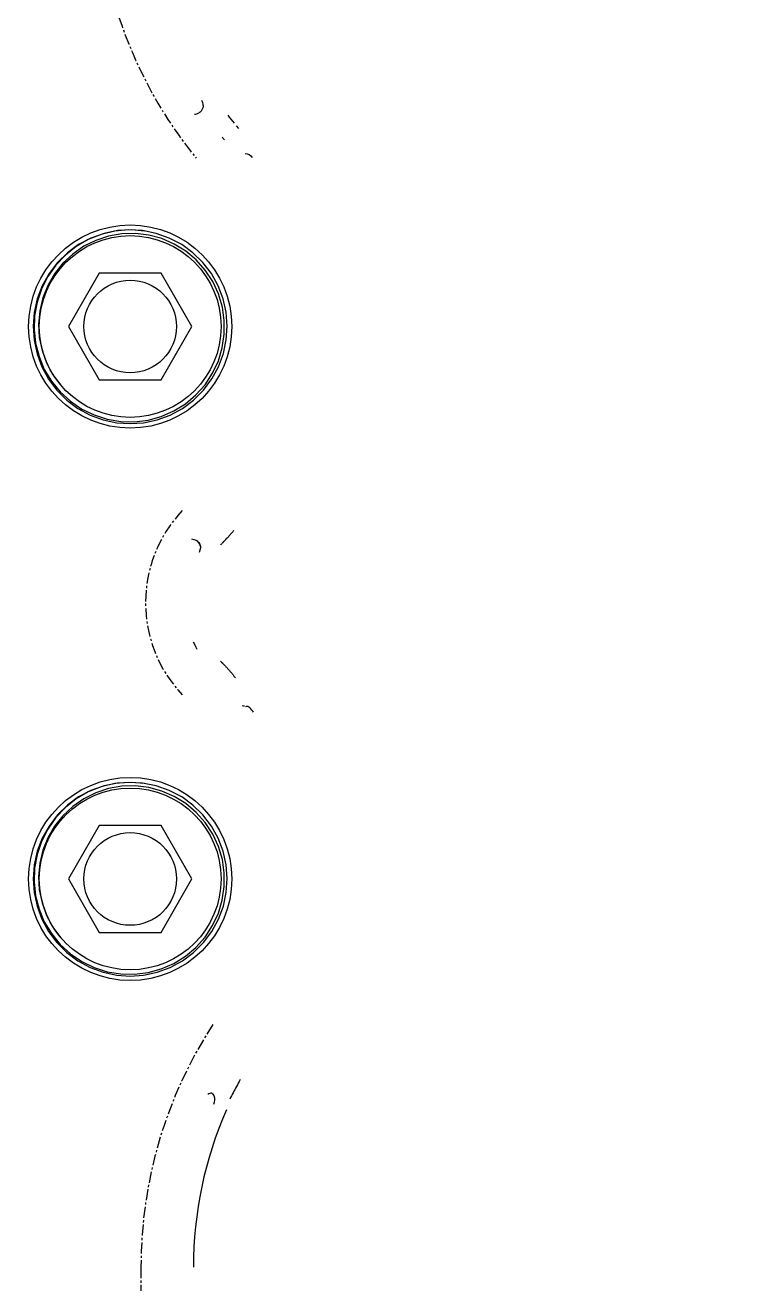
# Model space of a CAD drawing. Header units: metres. Extents: x 27859 to 32645, y 1492 to 8791.
# Drawn here: x 29927.5 to 30009.4, y 4853.1 to 4994.3 of the extents above; entities that cross this region are included whole.
import ezdxf

# ---------------------------------------------------------------- set-up
doc = ezdxf.new("R2010")
doc.units = ezdxf.units.M
doc.linetypes.add('CENTER', pattern=[2, 1.25, -0.25, 0.25, -0.25])
doc.layers.add('E-EQPT', color=190, linetype='Continuous')
doc.layers.add('E-HAT', color=253, linetype='CENTER', lineweight=15)

# ---------------------------------------------------------------- blocks, each defined once
blk = doc.blocks.new('EDG')
at = {"color": 0, "linetype": 'CENTER'}
blk.add_line((929.79, 2652.39, 1), (929.79, 2675.02, 1), dxfattribs=at)
at = {"color": 0, "linetype": 'Continuous'}
for p, q in [((927.98, 2619.3, 1), (926.51, 2618.76, 1)), ((928.98, 2619.32, 1), (927.5, 2618.92, 1)), ((929.51, 2619.62, 1), (927.98, 2619.3, 1)), ((930.51, 2619.51, 1), (928.98, 2619.32, 1)), ((930.99, 2619.72, 1), (929.51, 2619.62, 1)), ((932.05, 2619.48, 1), (930.51, 2619.51, 1)), ((932.48, 2619.62, 1), (930.99, 2619.72, 1)), ((933.58, 2619.23, 1), (932.05, 2619.48, 1)), ((934.01, 2619.3, 1), (932.48, 2619.62, 1)), ((935.05, 2618.75, 1), (933.58, 2619.23, 1)), ((935.48, 2618.76, 1), (934.01, 2619.3, 1)), ((925.13, 2618.01, 1), (923.87, 2617.08, 1)), ((926.09, 2618.3, 1), (924.78, 2617.49, 1)), ((926.51, 2618.76, 1), (925.13, 2618.01, 1)), ((927.5, 2618.92, 1), (926.09, 2618.3, 1)), ((936.43, 2618.08, 1), (935.05, 2618.75, 1)), ((936.85, 2618.01, 1), (935.48, 2618.76, 1)), ((937.71, 2617.21, 1), (936.43, 2618.08, 1)), ((938.11, 2617.08, 1), (936.85, 2618.01, 1)), ((923.61, 2616.5, 1), (922.59, 2615.35, 1)), ((923.87, 2617.08, 1), (922.76, 2615.96, 1)), ((924.78, 2617.49, 1), (923.61, 2616.5, 1)), ((938.85, 2616.16, 1), (937.71, 2617.21, 1)), ((939.22, 2615.97, 1), (938.11, 2617.08, 1)), ((939.83, 2614.96, 1), (938.85, 2616.16, 1)), ((922.59, 2615.35, 1), (921.74, 2614.06, 1)), ((922.76, 2615.96, 1), (921.82, 2614.71, 1)), ((927.53, 2614.82, 1), (924.06, 2608.82, 1)), ((934.46, 2614.82, 1), (927.53, 2614.82, 1)), ((937.92, 2608.82, 1), (934.46, 2614.82, 1)), ((938.78, 2615.42, 1), (938.6, 2615.6, 1)), ((939.67, 2614.23, 1), (938.78, 2615.42, 1)), ((940.16, 2614.72, 1), (939.22, 2615.97, 1)), ((940.63, 2613.63, 1), (939.83, 2614.96, 1)), ((940.9, 2613.34, 1), (940.16, 2614.72, 1)), ((921.07, 2613.33, 1), (920.53, 2611.86, 1)), ((921.82, 2614.71, 1), (921.07, 2613.33, 1)), ((921.74, 2614.06, 1), (921.1, 2612.67, 1)), ((940.38, 2612.91, 1), (939.67, 2614.23, 1)), ((941.22, 2612.2, 1), (940.63, 2613.63, 1)), ((941.45, 2611.88, 1), (940.9, 2613.34, 1)), ((921.1, 2612.67, 1), (920.66, 2611.2, 1)), ((940.89, 2611.51, 1), (940.38, 2612.91, 1)), ((941.61, 2610.7, 1), (941.22, 2612.2, 1)), ((920.53, 2611.86, 1), (920.21, 2610.33, 1)), ((920.66, 2611.2, 1), (920.43, 2609.68, 1)), ((941.2, 2610.04, 1), (940.89, 2611.51, 1)), ((941.78, 2610.35, 1), (941.45, 2611.88, 1)), ((941.77, 2609.16, 1), (941.61, 2610.7, 1)), ((920.21, 2610.33, 1), (920.11, 2608.77, 1)), ((920.43, 2609.68, 1), (920.43, 2608.15, 1)), ((941.28, 2608.55, 1), (941.2, 2610.04, 1)), ((941.72, 2607.61, 1), (941.77, 2609.16, 1)), ((941.88, 2608.79, 1), (941.78, 2610.35, 1)), ((920.11, 2608.77, 1), (920.23, 2607.22, 1)), ((920.43, 2608.15, 1), (920.65, 2606.63, 1)), ((924.06, 2608.82, 1), (927.53, 2602.82, 1)), ((934.46, 2602.82, 1), (937.92, 2608.82, 1)), ((941.15, 2607.05, 1), (941.28, 2608.55, 1)), ((941.76, 2607.23, 1), (941.88, 2608.79, 1)), ((920.23, 2607.22, 1), (920.57, 2605.7, 1)), ((920.65, 2606.63, 1), (921.09, 2605.16, 1)), ((940.8, 2605.59, 1), (941.15, 2607.05, 1)), ((941.42, 2605.7, 1), (941.76, 2607.23, 1)), ((941.44, 2606.08, 1), (941.72, 2607.61, 1)), ((920.57, 2605.7, 1), (921.12, 2604.24, 1)), ((921.09, 2605.16, 1), (921.73, 2603.78, 1)), ((940.24, 2604.2, 1), (940.8, 2605.59, 1)), ((940.86, 2604.24, 1), (941.42, 2605.7, 1)), ((940.94, 2604.61, 1), (941.44, 2606.08, 1)), ((921.12, 2604.24, 1), (921.88, 2602.88, 1)), ((921.73, 2603.78, 1), (922.57, 2602.5, 1)), ((939.48, 2602.89, 1), (940.24, 2604.2, 1)), ((940.1, 2602.88, 1), (940.86, 2604.24, 1)), ((940.24, 2603.22, 1), (940.94, 2604.61, 1)), ((921.88, 2602.88, 1), (922.83, 2601.64, 1)), ((922.57, 2602.5, 1), (923.58, 2601.35, 1)), ((927.53, 2602.82, 1), (934.46, 2602.82, 1)), ((938.54, 2601.72, 1), (939.48, 2602.89, 1)), ((939.15, 2601.64, 1), (940.1, 2602.88, 1)), ((939.34, 2601.94, 1), (940.24, 2603.22, 1)), ((922.83, 2601.64, 1), (923.95, 2600.55, 1)), ((923.58, 2601.35, 1), (924.75, 2600.37, 1)), ((936.2, 2599.82, 1), (937.44, 2600.69, 1)), ((937.05, 2599.84, 1), (938.27, 2600.81, 1)), ((937.44, 2600.69, 1), (938.54, 2601.72, 1)), ((938.04, 2600.54, 1), (939.15, 2601.64, 1)), ((938.27, 2600.81, 1), (939.34, 2601.94, 1)), ((923.95, 2600.55, 1), (925.21, 2599.62, 1)), ((924.75, 2600.37, 1), (926.04, 2599.57, 1)), ((925.21, 2599.62, 1), (926.6, 2598.89, 1)), ((926.04, 2599.57, 1), (927.44, 2598.96, 1)), ((934.85, 2599.15, 1), (936.2, 2599.82, 1)), ((935.4, 2598.89, 1), (936.78, 2599.62, 1)), ((935.7, 2599.06, 1), (937.05, 2599.84, 1)), ((936.78, 2599.62, 1), (938.04, 2600.54, 1)), ((926.6, 2598.89, 1), (928.07, 2598.37, 1)), ((927.44, 2598.96, 1), (928.9, 2598.56, 1)), ((928.07, 2598.37, 1), (929.61, 2598.06, 1)), ((928.9, 2598.56, 1), (930.41, 2598.38, 1)), ((929.37, 2598.11, 1), (930.85, 2597.98, 1)), ((929.61, 2598.06, 1), (931.17, 2597.98, 1)), ((930.41, 2598.38, 1), (931.93, 2598.42, 1)), ((930.85, 2597.98, 1), (932.4, 2598.06, 1)), ((931.17, 2597.98, 1), (932.73, 2598.12, 1)), ((931.93, 2598.42, 1), (933.42, 2598.68, 1)), ((932.4, 2598.06, 1), (933.93, 2598.37, 1)), ((932.73, 2598.12, 1), (934.25, 2598.48, 1)), ((933.42, 2598.68, 1), (934.85, 2599.15, 1)), ((933.93, 2598.37, 1), (935.4, 2598.89, 1)), ((934.25, 2598.48, 1), (935.7, 2599.06, 1)), ((918.16, 2589.43, 1), (918.29, 2589.41, 1)), ((918.29, 2589.41, 1), (918.41, 2589.4, 1)), ((920.74, 2584.49, 1), (920.61, 2584.62, 1)), ((920.86, 2584.37, 1), (920.74, 2584.49, 1)), ((923.55, 2582.95, 1), (923.53, 2583.02, 1)), ((923.57, 2582.89, 1), (923.55, 2582.95, 1)), ((923.61, 2582.81, 1), (923.57, 2582.89, 1)), ((923.75, 2582.55, 1), (923.61, 2582.81, 1)), ((923.92, 2582.19, 1), (923.75, 2582.55, 1)), ((923.1, 2571.65, 1), (923.25, 2572.18, 1)), ((923.1, 2571.64, 1), (923.1, 2571.65, 1)), ((923.1, 2571.65, 1), (923.1, 2571.65, 1)), ((923.1, 2571.63, 1), (923.1, 2571.64, 1)), ((923.11, 2571.61, 1), (923.1, 2571.63, 1)), ((923.11, 2571.6, 1), (923.11, 2571.61, 1)), ((923.11, 2571.58, 1), (923.11, 2571.6, 1)), ((923.11, 2571.56, 1), (923.11, 2571.58, 1)), ((923.12, 2571.53, 1), (923.11, 2571.56, 1)), ((923.12, 2571.5, 1), (923.12, 2571.53, 1)), ((923.13, 2571.47, 1), (923.12, 2571.5, 1)), ((923.14, 2571.43, 1), (923.13, 2571.47, 1)), ((923.16, 2571.38, 1), (923.14, 2571.43, 1)), ((923.18, 2571.32, 1), (923.16, 2571.38, 1)), ((923.22, 2571.23, 1), (923.18, 2571.32, 1)), ((923.28, 2571.12, 1), (923.22, 2571.23, 1)), ((923.35, 2571.03, 1), (923.28, 2571.12, 1)), ((923.39, 2570.97, 1), (923.35, 2571.03, 1)), ((923.43, 2570.93, 1), (923.39, 2570.97, 1)), ((923.46, 2570.9, 1), (923.43, 2570.93, 1)), ((923.49, 2570.88, 1), (923.46, 2570.9, 1)), ((923.51, 2570.86, 1), (923.49, 2570.88, 1)), ((923.53, 2570.84, 1), (923.51, 2570.86, 1)), ((923.55, 2570.83, 1), (923.53, 2570.84, 1)), ((923.56, 2570.82, 1), (923.55, 2570.83, 1)), ((923.57, 2570.81, 1), (923.56, 2570.82, 1)), ((923.58, 2570.81, 1), (923.57, 2570.81, 1)), ((924.1, 2570.66, 1), (923.58, 2570.81, 1)), ((923.58, 2570.81, 1), (923.58, 2570.81, 1)), ((927.5, 2556.92, 1), (926.09, 2556.3, 1)), ((927.98, 2557.3, 1), (926.51, 2556.76, 1)), ((928.98, 2557.32, 1), (927.5, 2556.92, 1)), ((929.51, 2557.62, 1), (927.98, 2557.3, 1)), ((930.51, 2557.51, 1), (928.98, 2557.32, 1)), ((930.99, 2557.72, 1), (929.51, 2557.62, 1)), ((932.05, 2557.48, 1), (930.51, 2557.51, 1)), ((932.48, 2557.62, 1), (930.99, 2557.72, 1)), ((933.58, 2557.23, 1), (932.05, 2557.48, 1)), ((934.01, 2557.3, 1), (932.48, 2557.62, 1)), ((935.05, 2556.75, 1), (933.58, 2557.23, 1)), ((935.48, 2556.76, 1), (934.01, 2557.3, 1)), ((924.78, 2555.49, 1), (923.61, 2554.5, 1)), ((925.13, 2556.01, 1), (923.87, 2555.08, 1)), ((926.09, 2556.3, 1), (924.78, 2555.49, 1)), ((926.51, 2556.76, 1), (925.13, 2556.01, 1)), ((936.43, 2556.08, 1), (935.05, 2556.75, 1)), ((936.85, 2556.01, 1), (935.48, 2556.76, 1)), ((937.71, 2555.21, 1), (936.43, 2556.08, 1)), ((938.11, 2555.08, 1), (936.85, 2556.01, 1)), ((923.61, 2554.5, 1), (922.59, 2553.35, 1)), ((923.87, 2555.08, 1), (922.76, 2553.96, 1)), ((938.85, 2554.16, 1), (937.71, 2555.21, 1)), ((939.22, 2553.97, 1), (938.11, 2555.08, 1)), ((939.83, 2552.96, 1), (938.85, 2554.16, 1)), ((940.16, 2552.72, 1), (939.22, 2553.97, 1)), ((921.82, 2552.71, 1), (921.07, 2551.33, 1)), ((922.59, 2553.35, 1), (921.74, 2552.06, 1)), ((922.76, 2553.96, 1), (921.82, 2552.71, 1)), ((927.53, 2552.82, 1), (924.06, 2546.82, 1)), ((934.46, 2552.82, 1), (927.53, 2552.82, 1)), ((937.92, 2546.82, 1), (934.46, 2552.82, 1)), ((938.78, 2553.42, 1), (938.6, 2553.6, 1)), ((939.67, 2552.23, 1), (938.78, 2553.42, 1)), ((940.63, 2551.63, 1), (939.83, 2552.96, 1)), ((940.9, 2551.34, 1), (940.16, 2552.72, 1)), ((921.07, 2551.33, 1), (920.53, 2549.86, 1)), ((921.74, 2552.06, 1), (921.1, 2550.67, 1)), ((940.38, 2550.91, 1), (939.67, 2552.23, 1)), ((941.22, 2550.2, 1), (940.63, 2551.63, 1)), ((941.45, 2549.88, 1), (940.9, 2551.34, 1)), ((920.53, 2549.86, 1), (920.21, 2548.33, 1)), ((921.1, 2550.67, 1), (920.66, 2549.2, 1)), ((940.89, 2549.51, 1), (940.38, 2550.91, 1)), ((941.61, 2548.7, 1), (941.22, 2550.2, 1)), ((941.78, 2548.35, 1), (941.45, 2549.88, 1)), ((920.21, 2548.33, 1), (920.11, 2546.77, 1)), ((920.66, 2549.2, 1), (920.43, 2547.68, 1)), ((941.2, 2548.04, 1), (940.89, 2549.51, 1)), ((941.77, 2547.16, 1), (941.61, 2548.7, 1)), ((941.88, 2546.79, 1), (941.78, 2548.35, 1)), ((920.43, 2547.68, 1), (920.43, 2546.15, 1)), ((941.28, 2546.55, 1), (941.2, 2548.04, 1)), ((941.72, 2545.61, 1), (941.77, 2547.16, 1)), ((920.11, 2546.77, 1), (920.23, 2545.22, 1)), ((920.43, 2546.15, 1), (920.65, 2544.63, 1)), ((924.06, 2546.82, 1), (927.53, 2540.82, 1)), ((934.46, 2540.82, 1), (937.92, 2546.82, 1)), ((941.15, 2545.05, 1), (941.28, 2546.55, 1)), ((941.44, 2544.08, 1), (941.72, 2545.61, 1)), ((941.76, 2545.23, 1), (941.88, 2546.79, 1)), ((920.23, 2545.22, 1), (920.57, 2543.7, 1)), ((920.65, 2544.63, 1), (921.09, 2543.16, 1)), ((940.8, 2543.59, 1), (941.15, 2545.05, 1)), ((941.42, 2543.7, 1), (941.76, 2545.23, 1)), ((920.57, 2543.7, 1), (921.12, 2542.24, 1)), ((921.09, 2543.16, 1), (921.73, 2541.78, 1)), ((940.24, 2542.2, 1), (940.8, 2543.59, 1)), ((940.86, 2542.24, 1), (941.42, 2543.7, 1)), ((940.94, 2542.61, 1), (941.44, 2544.08, 1)), ((921.12, 2542.24, 1), (921.88, 2540.88, 1)), ((921.73, 2541.78, 1), (922.57, 2540.5, 1)), ((939.48, 2540.89, 1), (940.24, 2542.2, 1)), ((940.1, 2540.88, 1), (940.86, 2542.24, 1)), ((940.24, 2541.22, 1), (940.94, 2542.61, 1)), ((921.88, 2540.88, 1), (922.83, 2539.64, 1)), ((922.57, 2540.5, 1), (923.58, 2539.35, 1)), ((927.53, 2540.82, 1), (934.46, 2540.82, 1)), ((938.27, 2538.81, 1), (939.34, 2539.94, 1)), ((938.54, 2539.72, 1), (939.48, 2540.89, 1)), ((939.15, 2539.64, 1), (940.1, 2540.88, 1)), ((939.34, 2539.94, 1), (940.24, 2541.22, 1)), ((922.83, 2539.64, 1), (923.95, 2538.55, 1)), ((923.58, 2539.35, 1), (924.75, 2538.37, 1)), ((923.95, 2538.55, 1), (925.21, 2537.62, 1)), ((936.2, 2537.82, 1), (937.44, 2538.69, 1)), ((936.78, 2537.62, 1), (938.04, 2538.54, 1)), ((937.05, 2537.84, 1), (938.27, 2538.81, 1)), ((937.44, 2538.69, 1), (938.54, 2539.72, 1)), ((938.04, 2538.54, 1), (939.15, 2539.64, 1)), ((924.75, 2538.37, 1), (926.04, 2537.57, 1)), ((925.21, 2537.62, 1), (926.6, 2536.89, 1)), ((926.04, 2537.57, 1), (927.44, 2536.96, 1)), ((933.42, 2536.68, 1), (934.85, 2537.15, 1)), ((934.25, 2536.48, 1), (935.7, 2537.06, 1)), ((934.85, 2537.15, 1), (936.2, 2537.82, 1)), ((935.4, 2536.89, 1), (936.78, 2537.62, 1)), ((935.7, 2537.06, 1), (937.05, 2537.84, 1)), ((926.6, 2536.89, 1), (928.07, 2536.37, 1)), ((927.44, 2536.96, 1), (928.9, 2536.56, 1)), ((928.07, 2536.37, 1), (929.61, 2536.06, 1)), ((928.9, 2536.56, 1), (930.41, 2536.38, 1)), ((929.37, 2536.11, 1), (930.85, 2535.98, 1)), ((929.61, 2536.06, 1), (931.17, 2535.98, 1)), ((930.41, 2536.38, 1), (931.93, 2536.42, 1)), ((930.85, 2535.98, 1), (932.4, 2536.06, 1)), ((931.17, 2535.98, 1), (932.73, 2536.12, 1)), ((931.93, 2536.42, 1), (933.42, 2536.68, 1)), ((932.4, 2536.06, 1), (933.93, 2536.37, 1)), ((932.73, 2536.12, 1), (934.25, 2536.48, 1)), ((933.93, 2536.37, 1), (935.4, 2536.89, 1)), ((919.09, 2524.28, 1), (918.83, 2524.6, 1)), ((922.79, 2522.08, 1), (922.8, 2522.1, 1)), ((922.79, 2522.06, 1), (922.79, 2522.08, 1)), ((922.79, 2522.04, 1), (922.79, 2522.06, 1)), ((922.79, 2522.03, 1), (922.79, 2522.04, 1)), ((922.79, 2522.02, 1), (922.79, 2522.03, 1)), ((922.79, 2522.02, 1), (922.79, 2522.02, 1)), ((922.8, 2522.12, 1), (922.81, 2522.16, 1)), ((922.8, 2522.1, 1), (922.8, 2522.12, 1)), ((922.81, 2522.16, 1), (922.82, 2522.19, 1)), ((922.82, 2522.19, 1), (922.83, 2522.24, 1)), ((922.83, 2522.24, 1), (922.85, 2522.29, 1)), ((922.85, 2522.29, 1), (922.88, 2522.37, 1)), ((922.88, 2522.37, 1), (922.94, 2522.49, 1)), ((922.94, 2522.49, 1), (923, 2522.59, 1)), ((923, 2522.59, 1), (923.04, 2522.64, 1)), ((923.04, 2522.64, 1), (923.07, 2522.68, 1)), ((923.07, 2522.68, 1), (923.1, 2522.71, 1)), ((923.1, 2522.71, 1), (923.12, 2522.73, 1)), ((923.12, 2522.73, 1), (923.14, 2522.75, 1)), ((923.14, 2522.75, 1), (923.16, 2522.77, 1)), ((923.16, 2522.77, 1), (923.18, 2522.78, 1)), ((923.18, 2522.78, 1), (923.19, 2522.79, 1)), ((923.19, 2522.79, 1), (923.2, 2522.8, 1)), ((923.2, 2522.8, 1), (923.21, 2522.8, 1)), ((923.21, 2522.8, 1), (923.21, 2522.81, 1)), ((923.21, 2522.81, 1), (923.22, 2522.81, 1))]:
    blk.add_line(p, q, dxfattribs=at)
for centre, radius in [((930.99, 2608.82, 1), 11.4), ((930.99, 2608.82, 1), 10.2), ((930.99, 2608.82, 1), 5.2), ((930.99, 2546.82, 1), 11.4), ((930.99, 2546.82, 1), 10.2), ((930.99, 2546.82, 1), 5.2)]:
    blk.add_circle(centre, radius, dxfattribs=at)
for centre, radius, start, end in [((879.79, 2652.39, 1), 44.1, 336.3916, 0), ((826.2, 2681.31, 1), 105.09, 331.6099, 332.0946), ((939.55, 2552.9, 1), 26.26, 136.1895, 137.6633), ((938.55, 2553.86, 1), 24.87, 135.4471, 136.1888), ((940.86, 2551.69, 1), 28.05, 139.2429, 140.0522), ((941.26, 2551.35, 1), 28.56, 138.451, 139.2442), ((941.12, 2551.47, 1), 28.39, 137.6642, 138.4522), ((946.59, 2546.82, 1), 33.52, 218.6811, 219.3462), ((857.79, 2474.58, 1), 78.92, 37.9219, 38.762)]:
    blk.add_arc(centre, radius, start, end, dxfattribs=at)
at = {"color": 0, "linetype": 'CENTER'}
for centre, radius, start, end in [((879.79, 2652.39, 1), 50, 327.0084, 0), ((914.27, 2577.82, 1), 15, 316.4578, 43.5422), ((884.79, 2496.39, 1), 50, 0, 39.0815)]:
    blk.add_arc(centre, radius, start, end, dxfattribs=at)
at = {"color": 0, "linetype": 'Continuous'}
for points in [[(919.07, 2632.13, 1), (919.31, 2632.59, 1), (919.56, 2633.06, 1), (919.81, 2633.53, 1)], [(917.16, 2590.12, 1), (917.35, 2589.81, 1), (917.73, 2589.32, 1), (918.05, 2589.5, 1)], [(918.1, 2527.39, 1), (917.8, 2527.4, 1), (917.47, 2527.6, 1), (917.31, 2527.85, 1)]]:
    blk.add_open_spline(points, degree=3, dxfattribs=at)
for points, knots in [([(921.6, 2634.11, 1), (921.47, 2633.82, 1), (921.43, 2633.35, 1), (921.81, 2632.76, 1), (922.14, 2632.92, 1), (922.27, 2633.02, 1)], [0, 0, 0, 0, 0.525706, 0.736846, 1, 1, 1, 1]), ([(919.6, 2585.71, 1), (919.53, 2585.8, 1), (919.39, 2585.98, 1), (919.26, 2586.17, 1), (919.19, 2586.26, 1)], [0, 0, 0, 0, 0.496331, 1, 1, 1, 1]), ([(920.12, 2585.12, 1), (920.03, 2585.22, 1), (919.86, 2585.41, 1), (919.68, 2585.61, 1), (919.6, 2585.71, 1)], [0, 0, 0, 0, 0.492775, 1, 1, 1, 1]), ([(920.61, 2584.62, 1), (920.53, 2584.7, 1), (920.37, 2584.87, 1), (920.2, 2585.04, 1), (920.12, 2585.12, 1)], [0, 0, 0, 0, 0.488505, 1, 1, 1, 1]), ([(923.23, 2571.17, 1), (923.19, 2571.24, 1), (923.13, 2571.4, 1), (923.11, 2571.57, 1), (923.11, 2571.65, 1)], [0, 0, 0, 0, 0.498482, 1, 1, 1, 1]), ([(923.58, 2570.81, 1), (923.51, 2570.86, 1), (923.38, 2570.96, 1), (923.27, 2571.1, 1), (923.23, 2571.17, 1)], [0, 0, 0, 0, 0.501518, 1, 1, 1, 1]), ([(923.79, 2522.99, 1), (923.7, 2522.98, 1), (923.5, 2522.94, 1), (923.31, 2522.86, 1), (923.22, 2522.8, 1)], [0, 0, 0, 0, 0.438502, 1, 1, 1, 1]), ([(922.81, 2522.02, 1), (922.81, 2521.92, 1), (922.83, 2521.73, 1), (922.9, 2521.55, 1), (922.95, 2521.47, 1)], [0, 0, 0, 0, 0.513792, 1, 1, 1, 1])]:
    blk.add_open_spline(points, degree=3, knots=knots, dxfattribs=at)

msp = doc.modelspace()

# ---------------------------------------------------------------- hatches: boundary and pattern name
at = {"layer": 'E-HAT', "linetype": 'Continuous'}
h = msp.add_hatch(dxfattribs=at)
h.set_pattern_fill('AR-CONC', color=8, scale=40, angle=90)
h.set_pattern_definition([(140, (30868.3, 2757.35), (25.101, 286.904), [30, -330]), (85, (30868.3, 2757.35), (-300.877, -55.5), [24, -264]), (190.4514, (30870.4, 2781.26), (-275.776, 231.404), [25.496, -280.457]), (136.184, (30788.3, 2757.35), (66.208, 426.897), [45, -495]), (186.636, (30793.8, 2792.93), (-389.647, 373.865), [38.244, -420.686]), (81.184, (30788.3, 2757.35), (-389.647, 373.865), [36, -396]), (111, (30808.3, 2797.35), (161.0476, 238.763), [30, -330]), (56, (30808.3, 2797.35), (-290.06, 97.326), [24, -264]), (161.4514, (30821.72, 2817.25), (-129.012, 336.089), [25.496, -280.457]), (127.5, (30868.3, 2757.35), (-133.1575, 4.864), [0, -260.8, 0, -268, 0, -265]), (97.5, (30868.3, 2757.35), (-157.7647, 105.2278), [0, -152.8, 0, -254.8, 0, -101]), (57.5, (30868.3, 2668.15), (9.022, 213.529), [0, -100, 0, -312, 0, -414]), (47.5, (30868.3, 2628.15), (-40.042, 233.2745), [0, -130, 0, -207.2, 0, -294])])
h.paths.add_polyline_path([(32053.3, 1585.35), (28053.3, 1585.35), (28053.3, 2085.35), (28638.3, 2085.35), (28638.3, 8185.35), (28053.3, 8185.35), (28053.3, 8685.35), (32053.3, 8685.35), (32053.3, 8185.35), (31468.3, 8185.35), (31468.3, 2085.35), (32053.3, 2085.35)])

# ---------------------------------------------------------------- next in the draw order: wipeouts: each hides what was drawn before it
msp.add_wipeout([(30870.3, 2757.35), (29240.32, 2757.35), (29240.32, 7507.34), (30870.3, 7507.34)]).translate(0, 0, -732205.32).dxf.layer = 'E-EQPT'

# ---------------------------------------------------------------- next in the draw order: block references
at = {"layer": 'E-EQPT', "rotation": 180}
msp.add_blockref('EDG', (30870.3, 7507.34, -732206.32), dxfattribs=at)

doc.saveas('drawing.dxf')
